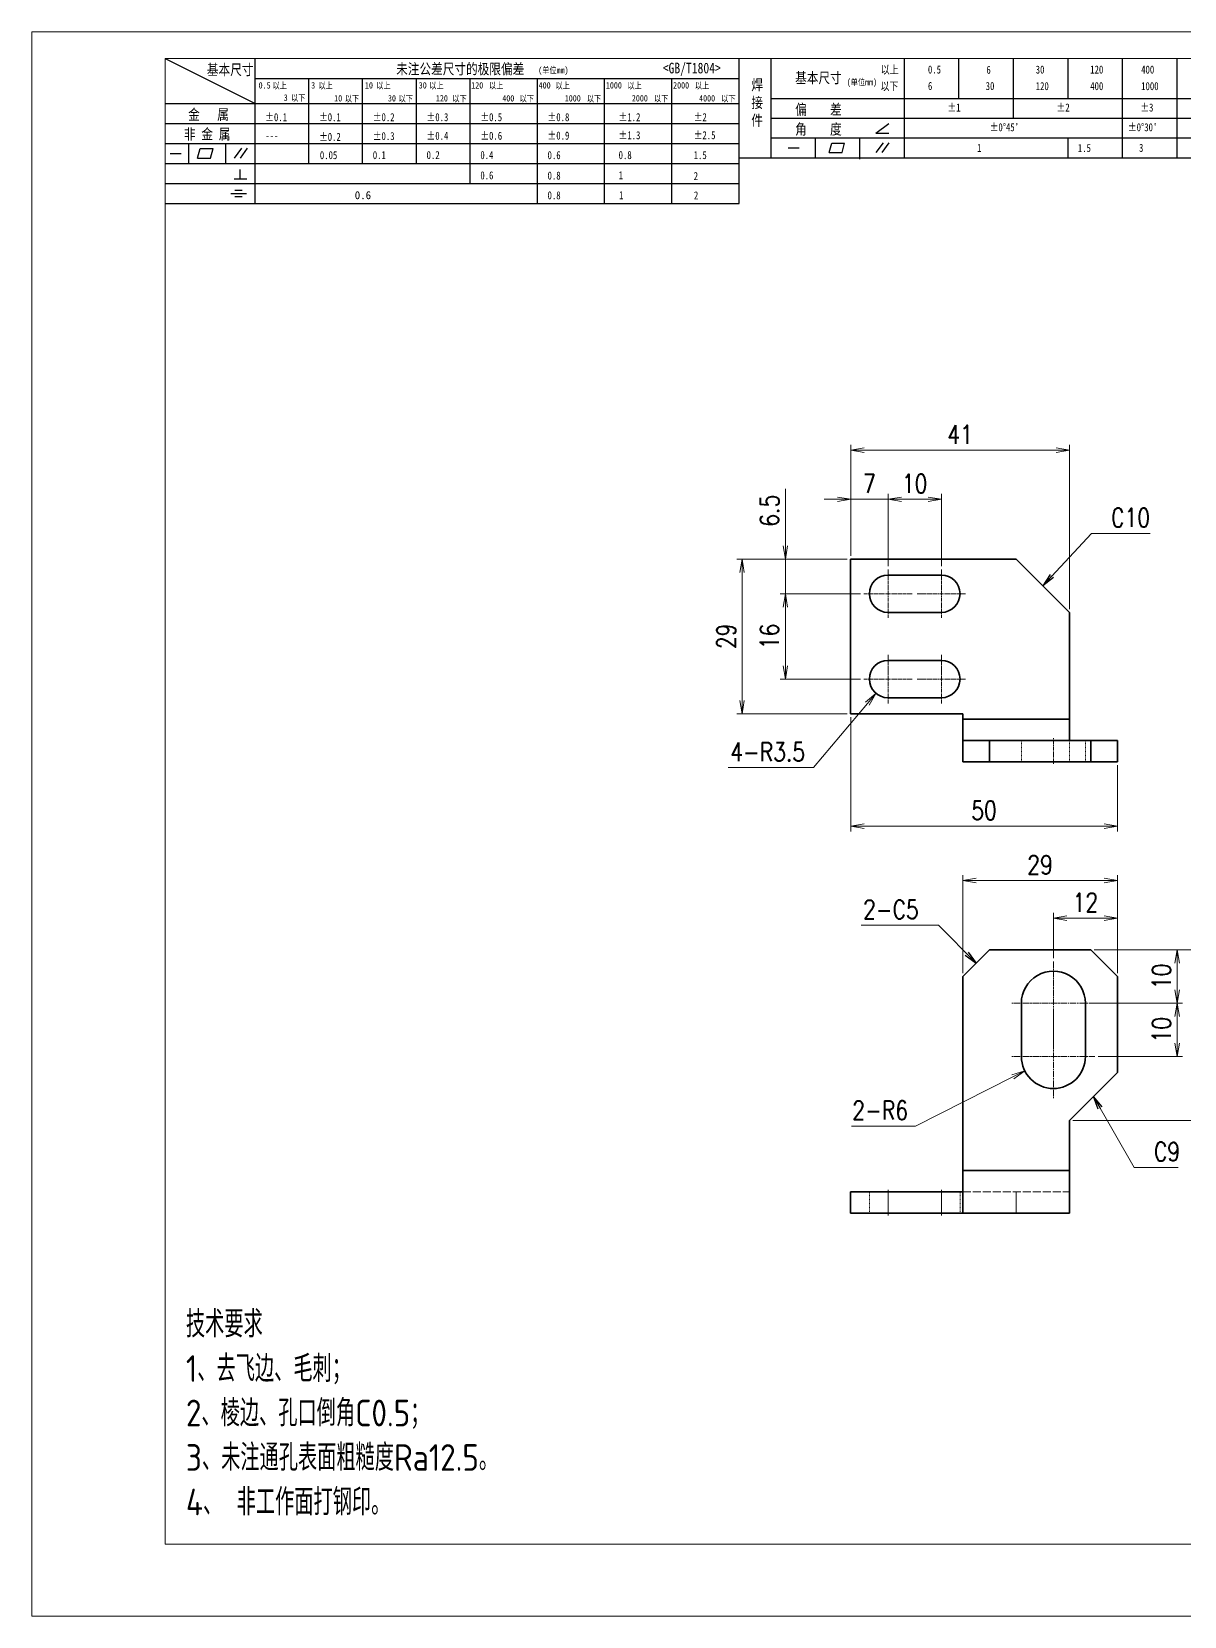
# Model space of a CAD drawing. Header units: millimetres. Extents: x 53130 to 124945, y -23470 to -1811.
# Drawn here: x 56644.4 to 56860.4, y -2526.1 to -2229.1 of the extents above; entities that cross this region are included whole.
import ezdxf

# ---------------------------------------------------------------- set-up
doc = ezdxf.new("R2010")
doc.units = ezdxf.units.MM
doc.header["$LTSCALE"] = 0.5
doc.linetypes.add('AM_ISO02W050x2', pattern=[3.75, 3, -0.75])
doc.linetypes.add('AM_ISO08W050x2', pattern=[9, 6, -0.75, 1.5, -0.75])
for name, color, linetype, lineweight in [('中心线', 2, 'AM_ISO08W050x2', 18), ('图框', 7, 'Continuous', 18), ('标注线', 3, 'Continuous', 18), ('粗实线', 7, 'Continuous', 35), ('虚线', 1, 'AM_ISO02W050x2', 18)]:
    doc.layers.add(name, color=color, linetype=linetype, lineweight=lineweight)
doc.layers.add('图\\M+19E79\\M+195B6\\M+18E9A', color=7, linetype='Continuous')
doc.layers.add('打印', color=7, linetype='Continuous', lineweight=15, plot=False)
doc.layers.add('打印-禁用', color=7, linetype='Continuous', lineweight=15, plot=False)
doc.styles.add('DIM', font='romans.shx', dxfattribs={"width": 0.8, "bigfont": 'bigfont.shx'})
doc.styles.add('国标', font='simfang.ttf', dxfattribs={"width": 0.8})
doc.styles.add('机械长仿宋', font='gbenor.shx', dxfattribs={"height": 1, "bigfont": 'gbcbig.shx'})
doc.dimstyles.new('XR 1-1', dxfattribs={"dimtxt": 3.5, "dimasz": 2.5, "dimexe": 1, "dimexo": 0.625, "dimgap": 1.2, "dimtad": 1, "dimtoh": 1, "dimdsep": 46, "dimtxsty": 'DIM', "dimblk": 'OPEN', "dimcen": 0, "dimclrd": 8, "dimclre": 8, "dimclrt": 2, "dimazin": 2, "dimtfac": 0.5, "dimtmove": 0, "dimatfit": 3, "dimldrblk": 'OPEN', "dimfxl": 0, "dimtolj": 2, "dimlwd": 18, "dimlwe": 18, "dimarcsym": 0})
doc.dimstyles.new('XR 1-1$0', dxfattribs={"dimtxt": 3.5, "dimasz": 2.5, "dimexe": 1, "dimexo": 0.625, "dimgap": 1.2, "dimtad": 1, "dimzin": 9, "dimdsep": 46, "dimtxsty": 'DIM', "dimblk": 'OPEN', "dimcen": 0, "dimclrd": 8, "dimclre": 8, "dimclrt": 2, "dimazin": 2, "dimtfac": 0.5, "dimtmove": 0, "dimatfit": 3, "dimldrblk": 'OPEN', "dimfxl": 0, "dimtolj": 2, "dimlwd": 18, "dimlwe": 18, "dimarcsym": 0})
doc.dimstyles.new('XR 1-1$4', dxfattribs={"dimtxt": 3.5, "dimasz": 2.5, "dimexe": 1, "dimexo": 0.625, "dimgap": 1.2, "dimtad": 1, "dimtoh": 1, "dimdsep": 46, "dimtxsty": 'DIM', "dimblk": 'OPEN', "dimcen": 0, "dimclrd": 8, "dimclre": 8, "dimclrt": 2, "dimazin": 2, "dimtfac": 0.5, "dimtofl": 0, "dimtmove": 0, "dimatfit": 3, "dimldrblk": 'OPEN', "dimfxl": 0, "dimtolj": 2, "dimlwd": 18, "dimlwe": 18, "dimarcsym": 0})

# ---------------------------------------------------------------- blocks, each defined once
blk = doc.blocks.new('GZDEH零件A3图框V01版')
at = {"layer": '图\\M+19E79\\M+195B6\\M+18E9A', "color": 9}
for p, q in [((2882.49, -1554.46), (2899.37, -1562.92)), ((2899.37, -1581.67), (2899.37, -1554.46)), ((2990.09, -1581.67), (2990.09, -1554.46)), ((2996.09, -1573.08), (2996.09, -1554.46)), ((3021.09, -1561.98), (3021.09, -1554.46)), ((3031.31, -1561.98), (3031.31, -1554.46)), ((3041.53, -1561.98), (3041.53, -1554.46)), ((3051.75, -1561.98), (3051.75, -1554.46)), ((3061.98, -1561.98), (3061.98, -1554.46)), ((3072.2, -1561.98), (3072.2, -1554.46)), ((2899.37, -1558.24), (2990.09, -1558.24)), ((2909.45, -1574.17), (2909.45, -1558.24)), ((2919.53, -1574.17), (2919.53, -1558.24)), ((2929.61, -1574.17), (2929.61, -1558.24)), ((2939.69, -1577.92), (2939.69, -1558.24)), ((2952.29, -1581.67), (2952.29, -1558.24)), ((2964.89, -1581.67), (2964.89, -1558.24)), ((2977.49, -1581.67), (2977.49, -1558.24)), ((2996.09, -1561.98), (3113.09, -1561.98)), ((3021.09, -1573.08), (3021.09, -1561.98)), ((3041.53, -1565.68), (3041.53, -1561.98)), ((3061.98, -1573.08), (3061.98, -1561.98)), ((3072.2, -1573.08), (3072.2, -1561.98)), ((2882.49, -1562.92), (2990.09, -1562.92)), ((2882.49, -1566.67), (2990.09, -1566.67)), ((2996.09, -1565.68), (3113.09, -1565.68)), ((3015.75, -1568.51), (3018.15, -1566.66)), ((2882.49, -1570.42), (2990.09, -1570.42)), ((2886.92, -1574.12), (2886.92, -1570.42)), ((2893.91, -1574.12), (2893.91, -1570.42)), ((2996.09, -1569.38), (3113.09, -1569.38)), ((3004.42, -1573.08), (3004.42, -1569.38)), ((3006.97, -1572.12), (3007.45, -1570.33)), ((3007.45, -1570.33), (3009.86, -1570.33)), ((3009.39, -1572.12), (3009.86, -1570.33)), ((3012.75, -1573.08), (3012.75, -1569.38)), ((3015.75, -1568.51), (3018.15, -1568.51)), ((3015.81, -1572.12), (3017.15, -1570.26)), ((3016.89, -1572.12), (3018.23, -1570.26)), ((3051.75, -1573.08), (3051.75, -1569.38)), ((2883.43, -1572.27), (2885.49, -1572.27)), ((2888.59, -1573.16), (2889.07, -1571.37)), ((2888.59, -1573.16), (2891, -1573.16)), ((2889.07, -1571.37), (2891.48, -1571.37)), ((2891, -1573.16), (2891.48, -1571.37)), ((2895.52, -1573.16), (2896.85, -1571.3)), ((2896.6, -1573.16), (2897.94, -1571.3)), ((2990.09, -1573.08), (3113.09, -1573.08)), ((2999.26, -1571.23), (3001.32, -1571.23)), ((3006.97, -1572.12), (3009.39, -1572.12)), ((3012.75, -1573.33), (3012.75, -1573.08)), ((2882.49, -1574.17), (2990.09, -1574.17)), ((2895.42, -1577.05), (2897.81, -1577.05)), ((2896.58, -1577.05), (2896.58, -1575.28)), ((2882.49, -1577.92), (2990.09, -1577.92)), ((2894.79, -1579.77), (2897.77, -1579.77)), ((2895.57, -1579.17), (2896.92, -1579.17)), ((2882.49, -1581.67), (2990.09, -1581.67)), ((2895.57, -1580.37), (2896.93, -1580.37))]:
    blk.add_line(p, q, dxfattribs=at)
at = {"layer": '图框', "linetype": 'Continuous'}
for p, q in [((2882.49, -1554.46), (2882.49, -1832.96)), ((3272.49, -1554.46), (2882.49, -1554.46)), ((2882.49, -1832.96), (3272.49, -1832.96))]:
    blk.add_line(p, q, dxfattribs=at)
at = {"layer": '打印-禁用', "linetype": 'Continuous'}
for p, q in [((2857.49, -1549.46), (2857.49, -1846.46)), ((3277.49, -1549.46), (2857.49, -1549.46)), ((2857.49, -1846.46), (3277.49, -1846.46))]:
    blk.add_line(p, q, dxfattribs=at)
at = {"layer": '图\\M+19E79\\M+195B6\\M+18E9A', "color": 9, "style": '国标', "width": 0.8}
for s, height, p in [('基本尺寸', 2, (2890.33, -1557.58)), ('未注公差尺寸的极限偏差', 2, (2925.81, -1557.44)), ('<GB/T1804>', 2, (2975.78, -1557.27)), ('以上', 1.5, (3016.64, -1557.33)), ('0.5', 1.5, (3025.49, -1557.3)), ('6', 1.5, (3036.45, -1557.34)), ('30', 1.5, (3045.69, -1557.31)), ('120', 1.5, (3055.91, -1557.31)), ('400', 1.5, (3065.46, -1557.31)), ('30', 1.2, (2930.04, -1560.11)), ('基本尺寸', 2, (3000.6, -1559.1)), ('以下', 1.5, (3016.58, -1560.43)), ('6', 1.5, (3025.49, -1560.38)), ('30', 1.5, (3036.31, -1560.39)), ('120', 1.5, (3045.69, -1560.41)), ('400', 1.5, (3055.91, -1560.41)), ('1000', 1.5, (3065.46, -1560.41)), ('金   属', 2, (2886.82, -1565.98)), ('±0.1', 1.5, (2901.27, -1566.23)), ('±0.1', 1.5, (2911.35, -1566.23)), ('±0.2', 1.5, (2921.43, -1566.23)), ('±0.3', 1.5, (2931.51, -1566.23)), ('±0.5', 1.5, (2941.59, -1566.23)), ('±0.8', 1.5, (2954.19, -1566.23)), ('±1.2', 1.5, (2967.51, -1566.23)), ('±2', 1.5, (2981.58, -1566.23)), ('偏    差', 2, (3000.6, -1565.04)), ('±1', 1.5, (3029.16, -1564.42)), ('±2', 1.5, (3049.61, -1564.42)), ('±3', 1.5, (3065.3, -1564.42)), ('非 金 属', 2, (2886.02, -1569.65)), ('±0.3', 1.5, (2921.43, -1569.77)), ('±0.4', 1.5, (2931.51, -1569.71)), ('±0.6', 1.5, (2941.59, -1569.71)), ('±0.9', 1.5, (2954.19, -1569.68)), ('±1.3', 1.5, (2967.51, -1569.62)), ('±2.5', 1.5, (2981.58, -1569.61)), ('角    度', 2, (3000.6, -1568.74)), ("±0%%D45'", 1.5, (3037.06, -1568.12)), ("±0%%D30'", 1.5, (3062.98, -1568.12)), ('---', 1.5, (2901.27, -1569.65)), ('±0.2', 1.5, (2911.35, -1569.92)), ('1', 1.5, (3034.69, -1571.98)), ('1.5', 1.5, (3053.59, -1572.01)), ('3', 1.5, (3065.05, -1571.98)), ('0.1', 1.5, (2921.43, -1573.34)), ('0.2', 1.5, (2931.51, -1573.33)), ('0.4', 1.5, (2941.59, -1573.33)), ('0.6', 1.5, (2954.19, -1573.35)), ('0.8', 1.5, (2967.51, -1573.33)), ('1.5', 1.5, (2981.58, -1573.34)), ('0.6', 1.5, (2941.59, -1577.14)), ('0.8', 1.5, (2954.19, -1577.17)), ('1', 1.5, (2967.51, -1577.12)), ('2', 1.5, (2981.58, -1577.26)), ('0.8', 1.5, (2954.19, -1580.87)), ('1', 1.5, (2967.59, -1580.86)), ('2', 1.5, (2981.62, -1580.89))]:
    blk.add_text(s, height=height, dxfattribs=at).set_placement(p)
at = {"layer": '图\\M+19E79\\M+195B6\\M+18E9A', "color": 9, "lineweight": 15, "style": '国标', "width": 0.8}
for s, p in [('(单位mm)', (2952.44, -1557.27)), ('0.5', (2900.03, -1560.11)), ('以上', (2902.64, -1560.16)), ('3', (2909.88, -1560.11)), ('以上', (2911.25, -1560.16)), ('10', (2919.96, -1560.11)), ('以上', (2922.09, -1560.16)), ('以上', (2932.02, -1560.16)), ('120', (2939.88, -1560.11)), ('以上', (2943.21, -1560.16)), ('400', (2952.52, -1560.11)), ('以上', (2955.68, -1560.16)), ('1000', (2965.12, -1560.11)), ('以上', (2969.16, -1560.16)), ('2000', (2977.72, -1560.11)), ('以上', (2981.8, -1560.16)), ('(单位mm)', (3010.27, -1559.51)), ('3', (2904.73, -1562.41)), ('以下', (2906.1, -1562.46)), ('10', (2914.19, -1562.54)), ('以下', (2916.18, -1562.59)), ('30', (2924.27, -1562.54)), ('以下', (2926.26, -1562.59)), ('120', (2933.26, -1562.54)), ('以下', (2936.34, -1562.59)), ('400', (2945.7, -1562.54)), ('以下', (2948.94, -1562.59)), ('1000', (2957.41, -1562.54)), ('以下', (2961.54, -1562.59)), ('2000', (2969.99, -1562.54)), ('以下', (2974.14, -1562.59)), ('4000', (2982.59, -1562.54)), ('以下', (2986.74, -1562.59))]:
    blk.add_text(s, height=1.2, dxfattribs=at).set_placement(p)
at = {"layer": '图\\M+19E79\\M+195B6\\M+18E9A', "color": 9, "lineweight": 13, "style": '国标'}
blk.add_text('0.6', height=1.5, dxfattribs=at).set_placement((2918.05, -1580.85))
at = {"layer": '图\\M+19E79\\M+195B6\\M+18E9A', "color": 9, "style": '国标'}
for s, insert, char_height, width, attachment_point in [('焊\\P接\\P件', (2992.39, -1558.41), 2, 3.1877, 1), ('0.05', (2911.51, -1573.37), 1.5, 5.1982, 7)]:
    blk.add_mtext(s, dxfattribs=dict(at, insert=insert, char_height=char_height, width=width, attachment_point=attachment_point))
blk = doc.blocks.new('DEH A3')
at = {"layer": '图框'}
blk.add_blockref('GZDEH零件A3图框V01版', (-2857.49, 1846.46), dxfattribs=at)
blk = doc.blocks.new('_Open')
at = {"color": 0, "linetype": 'ByBlock', "lineweight": -2}
for p, q in [((-1, 0.17), (0, 0)), ((-1, -0.17), (0, 0)), ((0, 0), (-1, 0))]:
    blk.add_line(p, q, dxfattribs=at)
blk = doc.blocks.new('*D260')
at = {"layer": 'Defpoints', "color": 0, "transparency": 16777216}
for p in [(56797.9, -2356.94), (56847.9, -2365.94), (56797.9, -2378.01)]:
    blk.add_point(p, dxfattribs=at)
at = {"layer": '标注线', "color": 8, "lineweight": 18, "transparency": 16777216}
for p, q in [((56797.9, -2357.57), (56797.9, -2379.01)), ((56847.9, -2366.57), (56847.9, -2379.01)), ((56845.4, -2378.01), (56800.4, -2378.01))]:
    blk.add_line(p, q, dxfattribs=at)
at = {"layer": '标注线', "color": 8, "lineweight": 18, "transparency": 16777216, "xscale": 2.5, "yscale": 2.5, "zscale": 2.5, "rotation": 180}
blk.add_blockref('_Open', (56797.9, -2378.01), dxfattribs=at)
at = {"layer": '标注线', "color": 8, "lineweight": 18, "transparency": 16777216, "xscale": 2.5, "yscale": 2.5, "zscale": 2.5}
blk.add_blockref('_Open', (56847.9, -2378.01), dxfattribs=at)
at = {"layer": '标注线', "color": 2, "transparency": 16777216, "insert": (56822.9, -2375.06), "char_height": 3.5, "attachment_point": 5, "style": 'DIM'}
blk.add_mtext('\\A2;50', dxfattribs=at)
blk = doc.blocks.new('*D261')
at = {"layer": 'Defpoints', "color": 0, "transparency": 16777216}
for p in [(56797.9, -2307.55), (56797.9, -2327.94), (56838.9, -2337.94)]:
    blk.add_point(p, dxfattribs=at)
at = {"layer": '标注线', "color": 8, "lineweight": 18, "transparency": 16777216}
for p, q in [((56797.9, -2327.32), (56797.9, -2306.55)), ((56836.4, -2307.55), (56800.4, -2307.55)), ((56838.9, -2337.32), (56838.9, -2306.55))]:
    blk.add_line(p, q, dxfattribs=at)
at = {"layer": '标注线', "color": 8, "lineweight": 18, "transparency": 16777216, "xscale": 2.5, "yscale": 2.5, "zscale": 2.5, "rotation": 180}
blk.add_blockref('_Open', (56797.9, -2307.55), dxfattribs=at)
at = {"layer": '标注线', "color": 8, "lineweight": 18, "transparency": 16777216, "xscale": 2.5, "yscale": 2.5, "zscale": 2.5}
blk.add_blockref('_Open', (56838.9, -2307.55), dxfattribs=at)
at = {"layer": '标注线', "color": 2, "transparency": 16777216, "insert": (56818.4, -2304.6), "char_height": 3.5, "attachment_point": 5, "style": 'DIM'}
blk.add_mtext('\\A2;41', dxfattribs=at)
blk = doc.blocks.new('*D262')
at = {"layer": 'Defpoints', "color": 0, "transparency": 16777216}
for p in [(56777.53, -2327.94), (56797.9, -2327.94), (56797.9, -2356.94)]:
    blk.add_point(p, dxfattribs=at)
at = {"layer": '标注线', "color": 8, "lineweight": 18, "transparency": 16777216}
for p, q in [((56797.27, -2327.94), (56776.53, -2327.94)), ((56777.53, -2354.44), (56777.53, -2330.44)), ((56797.27, -2356.94), (56776.53, -2356.94))]:
    blk.add_line(p, q, dxfattribs=at)
at = {"layer": '标注线', "color": 8, "lineweight": 18, "transparency": 16777216, "xscale": 2.5, "yscale": 2.5, "zscale": 2.5}
for p, rotation in [((56777.53, -2327.94), 90), ((56777.53, -2356.94), 270)]:
    blk.add_blockref('_Open', p, dxfattribs=dict(at, rotation=rotation))
at = {"layer": '标注线', "color": 2, "transparency": 16777216, "insert": (56774.58, -2342.44), "char_height": 3.5, "attachment_point": 5, "rotation": 90, "style": 'DIM'}
blk.add_mtext('\\A2;29', dxfattribs=at)
blk = doc.blocks.new('*D263')
at = {"layer": 'Defpoints', "color": 0, "transparency": 16777216}
for p in [(56804.9, -2316.75), (56797.9, -2327.94), (56804.9, -2329.89)]:
    blk.add_point(p, dxfattribs=at)
at = {"layer": '标注线', "color": 8, "lineweight": 18, "transparency": 16777216}
for p, q in [((56797.9, -2327.32), (56797.9, -2315.75)), ((56804.9, -2329.27), (56804.9, -2315.75)), ((56795.4, -2316.75), (56792.9, -2316.75)), ((56797.9, -2316.75), (56804.9, -2316.75)), ((56807.4, -2316.75), (56809.9, -2316.75))]:
    blk.add_line(p, q, dxfattribs=at)
at = {"layer": '标注线', "color": 8, "lineweight": 18, "transparency": 16777216, "xscale": 2.5, "yscale": 2.5, "zscale": 2.5}
blk.add_blockref('_Open', (56797.9, -2316.75), dxfattribs=at)
at = {"layer": '标注线', "color": 8, "lineweight": 18, "transparency": 16777216, "xscale": 2.5, "yscale": 2.5, "zscale": 2.5, "rotation": 180}
blk.add_blockref('_Open', (56804.9, -2316.75), dxfattribs=at)
at = {"layer": '标注线', "color": 2, "transparency": 16777216, "insert": (56801.4, -2313.8), "char_height": 3.5, "attachment_point": 5, "style": 'DIM'}
blk.add_mtext('\\A2;7', dxfattribs=at)
blk = doc.blocks.new('*D264')
at = {"layer": 'Defpoints', "color": 0, "transparency": 16777216}
for p in [(56814.9, -2316.75), (56804.9, -2329.89), (56814.9, -2329.89)]:
    blk.add_point(p, dxfattribs=at)
at = {"layer": '标注线', "color": 8, "lineweight": 18, "transparency": 16777216}
for p, q in [((56804.9, -2329.27), (56804.9, -2315.75)), ((56814.9, -2329.27), (56814.9, -2315.75)), ((56807.4, -2316.75), (56812.4, -2316.75))]:
    blk.add_line(p, q, dxfattribs=at)
at = {"layer": '标注线', "color": 8, "lineweight": 18, "transparency": 16777216, "xscale": 2.5, "yscale": 2.5, "zscale": 2.5, "rotation": 180}
blk.add_blockref('_Open', (56804.9, -2316.75), dxfattribs=at)
at = {"layer": '标注线', "color": 8, "lineweight": 18, "transparency": 16777216, "xscale": 2.5, "yscale": 2.5, "zscale": 2.5}
blk.add_blockref('_Open', (56814.9, -2316.75), dxfattribs=at)
at = {"layer": '标注线', "color": 2, "transparency": 16777216, "insert": (56809.9, -2313.8), "char_height": 3.5, "attachment_point": 5, "style": 'DIM'}
blk.add_mtext('\\A2;10', dxfattribs=at)
blk = doc.blocks.new('*D265')
at = {"layer": 'Defpoints', "color": 0, "transparency": 16777216}
for p in [(56785.66, -2327.94), (56797.9, -2327.94), (56800.35, -2334.44)]:
    blk.add_point(p, dxfattribs=at)
at = {"layer": '标注线', "color": 8, "lineweight": 18, "transparency": 16777216}
for p, q in [((56785.66, -2325.44), (56785.66, -2314.81)), ((56797.27, -2327.94), (56784.66, -2327.94)), ((56785.66, -2334.44), (56785.66, -2327.94)), ((56799.72, -2334.44), (56784.66, -2334.44)), ((56785.66, -2336.94), (56785.66, -2339.44))]:
    blk.add_line(p, q, dxfattribs=at)
at = {"layer": '标注线', "color": 8, "lineweight": 18, "transparency": 16777216, "xscale": 2.5, "yscale": 2.5, "zscale": 2.5}
for p, rotation in [((56785.66, -2327.94), 270), ((56785.66, -2334.44), 90)]:
    blk.add_blockref('_Open', p, dxfattribs=dict(at, rotation=rotation))
at = {"layer": '标注线', "color": 2, "transparency": 16777216, "insert": (56782.71, -2318.88), "char_height": 3.5, "attachment_point": 5, "rotation": 90, "style": 'DIM'}
blk.add_mtext('\\A2;6.5', dxfattribs=at)
blk = doc.blocks.new('*D266')
at = {"layer": 'Defpoints', "color": 0, "transparency": 16777216}
for p in [(56785.66, -2334.44), (56800.35, -2334.44), (56800.35, -2350.44)]:
    blk.add_point(p, dxfattribs=at)
at = {"layer": '标注线', "color": 8, "lineweight": 18, "transparency": 16777216}
for p, q in [((56799.72, -2334.44), (56784.66, -2334.44)), ((56785.66, -2347.94), (56785.66, -2336.94)), ((56799.72, -2350.44), (56784.66, -2350.44))]:
    blk.add_line(p, q, dxfattribs=at)
at = {"layer": '标注线', "color": 8, "lineweight": 18, "transparency": 16777216, "xscale": 2.5, "yscale": 2.5, "zscale": 2.5}
for p, rotation in [((56785.66, -2334.44), 90), ((56785.66, -2350.44), 270)]:
    blk.add_blockref('_Open', p, dxfattribs=dict(at, rotation=rotation))
at = {"layer": '标注线', "color": 2, "transparency": 16777216, "insert": (56782.71, -2342.44), "char_height": 3.5, "attachment_point": 5, "rotation": 90, "style": 'DIM'}
blk.add_mtext('\\A2;16', dxfattribs=at)
blk = doc.blocks.new('*D267')
at = {"layer": 'Defpoints', "color": 0, "transparency": 16777216}
for p in [(56804.9, -2350.44), (56802.64, -2353.12)]:
    blk.add_point(p, dxfattribs=at)
at = {"layer": '标注线', "color": 8, "lineweight": 18, "transparency": 16777216}
for p, q in [((56790.95, -2367.03), (56801.04, -2355.04)), ((56774.95, -2367.03), (56790.95, -2367.03))]:
    blk.add_line(p, q, dxfattribs=at)
at = {"layer": '标注线', "color": 8, "lineweight": 18, "transparency": 16777216, "xscale": 2.5, "yscale": 2.5, "zscale": 2.5, "rotation": 49.95684504288891}
blk.add_blockref('_Open', (56802.64, -2353.12), dxfattribs=at)
at = {"layer": '标注线', "color": 2, "transparency": 16777216, "insert": (56782.35, -2364.08), "char_height": 3.5, "attachment_point": 5, "style": 'DIM'}
blk.add_mtext('\\A2;\\A2;4-R3.5', dxfattribs=at)
blk = doc.blocks.new('*D268')
at = {"layer": 'Defpoints', "color": 0, "transparency": 16777216}
for p in [(56818.9, -2388.18), (56818.9, -2406.18), (56847.9, -2406.18)]:
    blk.add_point(p, dxfattribs=at)
at = {"layer": '标注线', "color": 8, "lineweight": 18, "transparency": 16777216}
for p, q in [((56818.9, -2405.56), (56818.9, -2387.18)), ((56847.9, -2405.56), (56847.9, -2387.18)), ((56845.4, -2388.18), (56821.4, -2388.18))]:
    blk.add_line(p, q, dxfattribs=at)
at = {"layer": '标注线', "color": 8, "lineweight": 18, "transparency": 16777216, "xscale": 2.5, "yscale": 2.5, "zscale": 2.5, "rotation": 180}
blk.add_blockref('_Open', (56818.9, -2388.18), dxfattribs=at)
at = {"layer": '标注线', "color": 8, "lineweight": 18, "transparency": 16777216, "xscale": 2.5, "yscale": 2.5, "zscale": 2.5}
blk.add_blockref('_Open', (56847.9, -2388.18), dxfattribs=at)
at = {"layer": '标注线', "color": 2, "transparency": 16777216, "insert": (56833.4, -2385.23), "char_height": 3.5, "attachment_point": 5, "style": 'DIM'}
blk.add_mtext('\\A2;29', dxfattribs=at)
blk = doc.blocks.new('*D269')
at = {"layer": 'Defpoints', "color": 0, "transparency": 16777216}
for p in [(56842.9, -2401.18), (56838.9, -2433.18), (56869.73, -2433.18)]:
    blk.add_point(p, dxfattribs=at)
at = {"layer": '标注线', "color": 8, "lineweight": 18, "transparency": 16777216}
for p, q in [((56843.52, -2401.18), (56870.73, -2401.18)), ((56869.73, -2403.68), (56869.73, -2430.68)), ((56839.52, -2433.18), (56870.73, -2433.18))]:
    blk.add_line(p, q, dxfattribs=at)
at = {"layer": '标注线', "color": 8, "lineweight": 18, "transparency": 16777216, "xscale": 2.5, "yscale": 2.5, "zscale": 2.5}
for p, rotation in [((56869.73, -2401.18), 90), ((56869.73, -2433.18), 270)]:
    blk.add_blockref('_Open', p, dxfattribs=dict(at, rotation=rotation))
at = {"layer": '标注线', "color": 2, "transparency": 16777216, "insert": (56866.78, -2417.18), "char_height": 3.5, "attachment_point": 5, "rotation": 90, "style": 'DIM'}
blk.add_mtext('\\A2;32', dxfattribs=at)
blk = doc.blocks.new('*D270')
at = {"layer": 'Defpoints', "color": 0, "transparency": 16777216}
for p in [(56835.9, -2395.25), (56835.9, -2403.38), (56847.9, -2406.18)]:
    blk.add_point(p, dxfattribs=at)
at = {"layer": '标注线', "color": 8, "lineweight": 18, "transparency": 16777216}
for p, q in [((56835.9, -2402.76), (56835.9, -2394.25)), ((56845.4, -2395.25), (56838.4, -2395.25)), ((56847.9, -2405.56), (56847.9, -2394.25))]:
    blk.add_line(p, q, dxfattribs=at)
at = {"layer": '标注线', "color": 8, "lineweight": 18, "transparency": 16777216, "xscale": 2.5, "yscale": 2.5, "zscale": 2.5, "rotation": 180}
blk.add_blockref('_Open', (56835.9, -2395.25), dxfattribs=at)
at = {"layer": '标注线', "color": 8, "lineweight": 18, "transparency": 16777216, "xscale": 2.5, "yscale": 2.5, "zscale": 2.5}
blk.add_blockref('_Open', (56847.9, -2395.25), dxfattribs=at)
at = {"layer": '标注线', "color": 2, "transparency": 16777216, "insert": (56841.9, -2392.3), "char_height": 3.5, "attachment_point": 5, "style": 'DIM'}
blk.add_mtext('\\A2;12', dxfattribs=at)
blk = doc.blocks.new('*D271')
at = {"layer": 'Defpoints', "color": 0, "transparency": 16777216}
for p in [(56842.9, -2401.18), (56859.11, -2401.18), (56843.7, -2411.18)]:
    blk.add_point(p, dxfattribs=at)
at = {"layer": '标注线', "color": 8, "lineweight": 18, "transparency": 16777216}
for p, q in [((56843.52, -2401.18), (56860.11, -2401.18)), ((56859.11, -2408.68), (56859.11, -2403.68)), ((56844.32, -2411.18), (56860.11, -2411.18))]:
    blk.add_line(p, q, dxfattribs=at)
at = {"layer": '标注线', "color": 8, "lineweight": 18, "transparency": 16777216, "xscale": 2.5, "yscale": 2.5, "zscale": 2.5}
for p, rotation in [((56859.11, -2401.18), 90), ((56859.11, -2411.18), 270)]:
    blk.add_blockref('_Open', p, dxfattribs=dict(at, rotation=rotation))
at = {"layer": '标注线', "color": 2, "transparency": 16777216, "insert": (56856.16, -2406.18), "char_height": 3.5, "attachment_point": 5, "rotation": 90, "style": 'DIM'}
blk.add_mtext('\\A2;10', dxfattribs=at)
blk = doc.blocks.new('*D272')
at = {"layer": 'Defpoints', "color": 0, "transparency": 16777216}
for p in [(56841.9, -2411.18), (56843.7, -2421.18), (56859.11, -2421.18)]:
    blk.add_point(p, dxfattribs=at)
at = {"layer": '标注线', "color": 8, "lineweight": 18, "transparency": 16777216}
for p, q in [((56842.52, -2411.18), (56860.11, -2411.18)), ((56859.11, -2413.68), (56859.11, -2418.68)), ((56844.32, -2421.18), (56860.11, -2421.18))]:
    blk.add_line(p, q, dxfattribs=at)
at = {"layer": '标注线', "color": 8, "lineweight": 18, "transparency": 16777216, "xscale": 2.5, "yscale": 2.5, "zscale": 2.5}
for p, rotation in [((56859.11, -2411.18), 90), ((56859.11, -2421.18), 270)]:
    blk.add_blockref('_Open', p, dxfattribs=dict(at, rotation=rotation))
at = {"layer": '标注线', "color": 2, "transparency": 16777216, "insert": (56856.16, -2416.18), "char_height": 3.5, "attachment_point": 5, "rotation": 90, "style": 'DIM'}
blk.add_mtext('\\A2;10', dxfattribs=at)
blk = doc.blocks.new('*D273')
at = {"layer": 'Defpoints', "color": 0, "transparency": 16777216}
for p in [(56835.9, -2421.18), (56830.54, -2423.88)]:
    blk.add_point(p, dxfattribs=at)
at = {"layer": '标注线', "color": 8, "lineweight": 18, "transparency": 16777216}
for p, q in [((56810.03, -2434.22), (56828.31, -2425.01)), ((56798.03, -2434.22), (56810.03, -2434.22))]:
    blk.add_line(p, q, dxfattribs=at)
at = {"layer": '标注线', "color": 8, "lineweight": 18, "transparency": 16777216, "xscale": 2.5, "yscale": 2.5, "zscale": 2.5, "rotation": 26.74716024295482}
blk.add_blockref('_Open', (56830.54, -2423.88), dxfattribs=at)
at = {"layer": '标注线', "color": 2, "transparency": 16777216, "insert": (56803.43, -2431.27), "char_height": 3.5, "attachment_point": 5, "style": 'DIM'}
blk.add_mtext('\\A2;\\A2;2-R6', dxfattribs=at)

msp = doc.modelspace()

# ---------------------------------------------------------------- linework, layer by layer
at = {"layer": '中心线', "ltscale": 0.227499}
for p, q in [((56804.896, -2329.894), (56804.896, -2338.994)), ((56814.896, -2329.894), (56814.896, -2338.994)), ((56804.896, -2345.894), (56804.896, -2354.994)), ((56814.896, -2345.894), (56814.896, -2354.994))]:
    msp.add_line(p, q, dxfattribs=at)
at = {"layer": '中心线', "ltscale": 0.227502}
for p, q in [((56809.445, -2334.444), (56800.345, -2334.444)), ((56819.445, -2334.444), (56810.345, -2334.444)), ((56809.445, -2350.444), (56800.345, -2350.444)), ((56819.445, -2350.444), (56810.345, -2350.444))]:
    msp.add_line(p, q, dxfattribs=at)
at = {"layer": '中心线', "ltscale": 0.120001}
for p, q in [((56835.896, -2366.344), (56835.896, -2361.544)), ((56804.896, -2450.967), (56804.896, -2446.167)), ((56814.896, -2450.967), (56814.896, -2446.167))]:
    msp.add_line(p, q, dxfattribs=at)
at = {"layer": '中心线', "ltscale": 0.389999}
for p, q in [((56835.896, -2403.384), (56835.896, -2418.984)), ((56835.896, -2413.384), (56835.896, -2428.984))]:
    msp.add_line(p, q, dxfattribs=at)
at = {"layer": '中心线', "ltscale": 0.390002}
for p, q in [((56843.695, -2411.184), (56828.095, -2411.184)), ((56843.695, -2421.184), (56828.095, -2421.184))]:
    msp.add_line(p, q, dxfattribs=at)
at = {"layer": '打印'}
msp.add_lwpolyline([(56644.383, -2229.107), (57064.383, -2229.107), (57064.383, -2526.107), (56644.383, -2526.107)], close=True, dxfattribs=at)
at = {"layer": '粗实线'}
for p, q in [((56797.896, -2356.944), (56797.896, -2327.944)), ((56797.896, -2327.944), (56828.896, -2327.944)), ((56838.896, -2337.944), (56838.896, -2357.944)), ((56797.896, -2356.944), (56818.896, -2356.944)), ((56818.896, -2357.944), (56838.896, -2357.944)), ((56818.896, -2406.184), (56818.896, -2442.567)), ((56838.896, -2442.567), (56818.896, -2442.567)), ((56797.896, -2446.567), (56818.896, -2446.567)), ((56797.896, -2450.567), (56818.896, -2450.567)), ((56838.896, -2450.567), (56818.896, -2450.567))]:
    msp.add_line(p, q, dxfattribs=at)
at = {"layer": '粗实线', "ltscale": 0.353553}
msp.add_line((56838.896, -2337.944), (56828.896, -2327.944), dxfattribs=at)
at = {"layer": '粗实线', "ltscale": 0.25}
for p, q in [((56804.896, -2330.944), (56814.896, -2330.944)), ((56814.896, -2337.944), (56804.896, -2337.944)), ((56804.896, -2346.944), (56814.896, -2346.944)), ((56814.896, -2353.944), (56804.896, -2353.944)), ((56829.896, -2411.184), (56829.896, -2421.184)), ((56841.896, -2421.184), (56841.896, -2411.184))]:
    msp.add_line(p, q, dxfattribs=at)
at = {"layer": '粗实线', "ltscale": 0.025}
msp.add_line((56818.896, -2357.944), (56818.896, -2356.944), dxfattribs=at)
at = {"layer": '粗实线', "ltscale": 0.1}
for p, q in [((56818.896, -2361.944), (56818.896, -2357.944)), ((56838.896, -2357.944), (56838.896, -2361.944)), ((56818.896, -2365.944), (56818.896, -2361.944)), ((56823.896, -2365.944), (56823.896, -2361.944)), ((56842.896, -2365.944), (56842.896, -2361.944)), ((56847.896, -2365.944), (56847.896, -2361.944)), ((56797.896, -2450.567), (56797.896, -2446.567))]:
    msp.add_line(p, q, dxfattribs=at)
at = {"layer": '粗实线', "ltscale": 0.125}
for p, q in [((56823.896, -2361.944), (56818.896, -2361.944)), ((56847.896, -2361.944), (56842.896, -2361.944)), ((56823.896, -2365.944), (56818.896, -2365.944)), ((56847.896, -2365.944), (56842.896, -2365.944))]:
    msp.add_line(p, q, dxfattribs=at)
at = {"layer": '粗实线', "ltscale": 0.475}
for p, q in [((56823.896, -2361.944), (56842.896, -2361.944)), ((56823.896, -2365.944), (56842.896, -2365.944)), ((56823.896, -2401.184), (56842.896, -2401.184))]:
    msp.add_line(p, q, dxfattribs=at)
at = {"layer": '粗实线', "ltscale": 0.176777}
for p, q in [((56823.896, -2401.184), (56818.896, -2406.184)), ((56847.896, -2406.184), (56842.896, -2401.184))]:
    msp.add_line(p, q, dxfattribs=at)
at = {"layer": '粗实线', "ltscale": 0.45}
msp.add_line((56847.896, -2424.184), (56847.896, -2406.184), dxfattribs=at)
at = {"layer": '粗实线', "ltscale": 0.318198}
msp.add_line((56847.896, -2424.184), (56838.896, -2433.184), dxfattribs=at)
at = {"layer": '粗实线', "ltscale": 0.234569}
msp.add_line((56838.896, -2433.184), (56838.896, -2442.567), dxfattribs=at)
at = {"layer": '粗实线', "ltscale": 0.2}
for p, q in [((56818.896, -2442.567), (56818.896, -2450.567)), ((56838.896, -2442.567), (56838.896, -2450.567))]:
    msp.add_line(p, q, dxfattribs=at)
at = {"layer": '粗实线'}
for centre, radius, start, end in [((56804.896, -2334.444), 3.5, 90, 270), ((56814.896, -2334.444), 3.5, 270, 90), ((56804.896, -2350.444), 3.5, 90, 270), ((56814.896, -2350.444), 3.5, 270, 90), ((56835.896, -2411.184), 6, 0, 180.00001), ((56835.896, -2421.184), 6, 180.00001, 0)]:
    msp.add_arc(centre, radius, start, end, dxfattribs=at)
at = {"layer": '虚线'}
for p, q in [((56838.896, -2357.944), (56818.896, -2357.944)), ((56818.896, -2442.567), (56838.896, -2442.567)), ((56818.896, -2446.567), (56838.896, -2446.567))]:
    msp.add_line(p, q, dxfattribs=at)
at = {"layer": '虚线', "ltscale": 0.1}
for p, q in [((56829.896, -2361.944), (56829.896, -2365.944)), ((56838.896, -2361.944), (56838.896, -2365.944)), ((56841.896, -2361.944), (56841.896, -2365.944)), ((56801.396, -2450.567), (56801.396, -2446.567)), ((56801.396, -2450.567), (56801.396, -2446.567)), ((56804.896, -2446.567), (56804.896, -2450.567)), ((56804.896, -2446.567), (56804.896, -2450.567)), ((56804.896, -2446.567), (56804.896, -2450.567)), ((56804.896, -2446.567), (56804.896, -2450.567)), ((56814.896, -2446.567), (56814.896, -2450.567)), ((56814.896, -2446.567), (56814.896, -2450.567)), ((56814.896, -2446.567), (56814.896, -2450.567)), ((56814.896, -2446.567), (56814.896, -2450.567)), ((56818.396, -2450.567), (56818.396, -2446.567)), ((56818.396, -2450.567), (56818.396, -2446.567)), ((56828.896, -2446.567), (56828.896, -2450.567))]:
    msp.add_line(p, q, dxfattribs=at)

# ---------------------------------------------------------------- block references
at = {"layer": '图框'}
msp.add_blockref('DEH A3', (56644.383, -2526.107), dxfattribs=at)

# ---------------------------------------------------------------- texts
at = {"layer": '标注线', "color": 2, "char_height": 3.5, "style": 'DIM'}
for s, insert, attachment_point in [('C10', (56846.715, -2321.933), 7), ('2-C5', (56810.666, -2395.391), 9), ('C9', (56854.722, -2440.758), 7)]:
    msp.add_mtext(s, dxfattribs=dict(at, insert=insert, attachment_point=attachment_point))
at = {"layer": '标注线', "color": 2, "insert": (56673.296, -2507.176), "char_height": 5, "width": 114.82461, "attachment_point": 7, "style": '机械长仿宋'}
msp.add_mtext('\\A2;技术要求\\P1、去飞边、毛刺；\\P2、棱边、孔口倒角C0.5；\\P3、未注通孔表面粗糙度Ra12.5。\\P{\\A0;4、\\C3; \\C2;非工作面打钢印。}', dxfattribs=at)

# ---------------------------------------------------------------- dimensions: what is measured, and where the dimension line sits
at = {"layer": '标注线'}
for base, p1, p2, picture, middle in [((56797.896, -2307.547), (56838.896, -2337.944), (56797.896, -2327.944), '*D261', (56818.396, -2304.597)), ((56804.896, -2316.75), (56797.896, -2327.944), (56804.896, -2329.894), '*D263', (56801.396, -2313.8)), ((56814.896, -2316.75), (56804.896, -2329.894), (56814.896, -2329.894), '*D264', (56809.896, -2313.8)), ((56797.896, -2378.009), (56847.896, -2365.944), (56797.896, -2356.944), '*D260', (56822.896, -2375.059)), ((56818.896, -2388.178), (56847.896, -2406.184), (56818.896, -2406.184), '*D268', (56833.396, -2385.228)), ((56835.896, -2395.255), (56847.896, -2406.184), (56835.896, -2403.384), '*D270', (56841.896, -2392.305))]:
    dim = msp.add_linear_dim(base=base, p1=p1, p2=p2, dimstyle='XR 1-1$0', dxfattribs=at)
    dim.commit()
    dim.dimension.update_dxf_attribs({"geometry": picture, "text_midpoint": middle})
for base, p1, p2, picture, middle in [((56785.665, -2327.944), (56800.345, -2334.444), (56797.896, -2327.944), '*D265', (56782.715, -2318.878)), ((56777.528, -2327.944), (56797.896, -2356.944), (56797.896, -2327.944), '*D262', (56774.578, -2342.444)), ((56785.665, -2334.444), (56800.345, -2350.444), (56800.345, -2334.444), '*D266', (56782.715, -2342.444)), ((56869.73, -2433.184), (56842.896, -2401.184), (56838.896, -2433.184), '*D269', (56866.78, -2417.184)), ((56859.108, -2401.184), (56843.695, -2411.184), (56842.896, -2401.184), '*D271', (56856.158, -2406.184)), ((56859.108, -2421.184), (56841.896, -2411.184), (56843.695, -2421.184), '*D272', (56856.158, -2416.184))]:
    dim = msp.add_linear_dim(base=base, p1=p1, p2=p2, angle=90, dimstyle='XR 1-1$0', dxfattribs=at)
    dim.commit()
    dim.dimension.update_dxf_attribs({"geometry": picture, "text_midpoint": middle})
for center, mpoint, text, picture, middle in [((56804.896, -2350.444), (56802.644, -2353.124), '\\A2;4-<>', '*D267', (56782.353, -2367.035)), ((56835.896, -2421.184), (56830.538, -2423.885), '\\A2;2-<>', '*D273', (56803.429, -2434.221))]:
    dim = msp.add_radius_dim(center=center, mpoint=mpoint, text=text, dimstyle='XR 1-1$4', override={"dimtxsty": 'DIM'}, dxfattribs=at)
    dim.commit()
    dim.dimension.update_dxf_attribs({"geometry": picture, "text_midpoint": middle, "dimtype": 164})

# ---------------------------------------------------------------- leaders
at = {"layer": '标注线', "annotation_type": 0, "has_hookline": 1}
for points, hookline_direction, text_width in [([(56833.896, -2332.944), (56843.015, -2323.133), (56845.515, -2323.133)], 0, 7.333), ([(56821.396, -2403.684), (56814.366, -2396.591), (56811.866, -2396.591)], 1, 10.8), ([(56843.396, -2428.684), (56851.022, -2441.958), (56853.522, -2441.958)], 0, 4.533)]:
    msp.add_leader(points, dimstyle='XR 1-1', override={"dimgap": 1.2, "dimtad": 1}, dxfattribs=dict(at, hookline_direction=hookline_direction, text_width=text_width))

doc.saveas('drawing.dxf')
